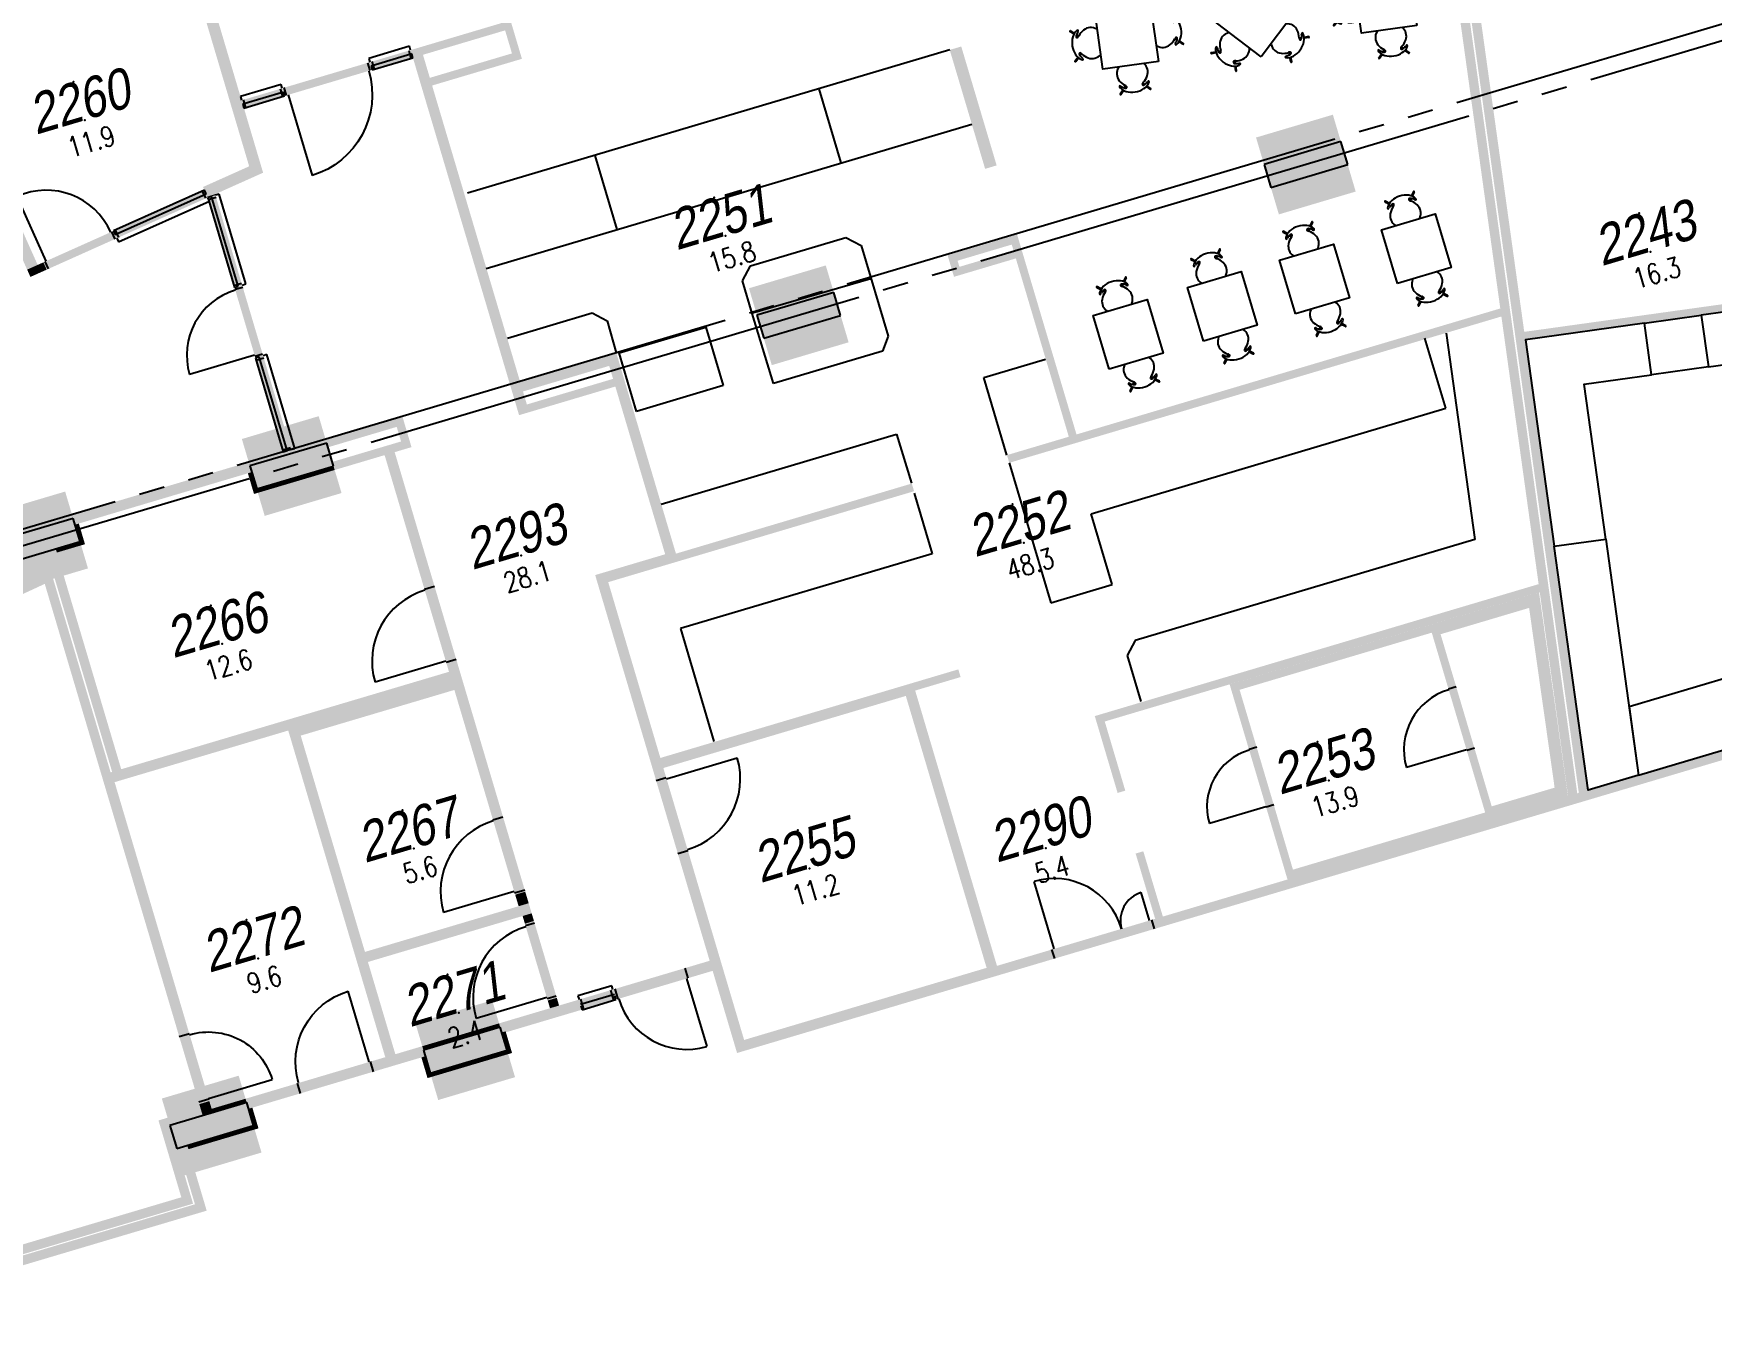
# Model space of a CAD drawing. Extents: x -10617 to 141157, y 29682 to 109360.
# Drawn here: x 54049 to 74983, y 33220 to 49269 of the extents above; entities that cross this region are included whole.
import ezdxf
from ezdxf.enums import TextEntityAlignment as Align

# ---------------------------------------------------------------- set-up
doc = ezdxf.new("R2010")
doc.units = 0
doc.header["$LTSCALE"] = 50
doc.linetypes.add('4PHAN', pattern=[158.74999999999997, 127, -6.35, 6.35, -6.35, 6.35, -6.35])
doc.linetypes.add('INVISIBLE', pattern=[999999, 0, -999999])
doc.layers.get('0').update_dxf_attribs({"linetype": 'CONTINUOUS'})
for name, color, linetype in [('CL_02', 7, 'CONTINUOUS'), ('FT_02', 8, 'CONTINUOUS'), ('GRIDLINE_02', 15, '4PHAN'), ('HEADER_02', 7, 'INVISIBLE'), ('ND_02', 7, 'CONTINUOUS'), ('NS_02', 7, 'CONTINUOUS'), ('NW_02', 7, 'CONTINUOUS'), ('RI_02', 7, 'CONTINUOUS'), ('WW_02', 7, 'CONTINUOUS')]:
    doc.layers.add(name, color=color, linetype=linetype)
doc.styles.add('SIMPLEX', font='ARIALN.TTF', dxfattribs={"oblique": 10})
doc.styles.get("Standard").update_dxf_attribs({"font": 'simplex.shx'})

# ---------------------------------------------------------------- blocks, each defined once
blk = doc.blocks.new('RM_SPAM')
for p in [(0, 2.5), (0, 0)]:
    blk.add_point(p)
at = {"style": 'SIMPLEX', "oblique": 10}
blk.add_attdef('RM_NUM', text='', height=2.5, dxfattribs=at).set_placement((0, 0), align=Align.CENTER)
at = {"flags": 1}
for tag, p, width in [('SITENO', (-15, 0), 0.8), ('IN_OU_CODE', (-15.00170329455824, -1.995872601691918), 0.8), ('RM_CO_CODE', (-15.00170329455824, -3.995872601691911), 0.8), ('RM_TY_CODE', (-15.00085164727912, -5.997936300845954), 0.7), ('RM_FU_CODE', (-15, -7.999999999999996), 0.8), ('OCC/USE', (-14.99914835272088, -10.00206369915404), 0.8)]:
    blk.add_attdef(tag, p, '', height=1.25, dxfattribs=dict(at, width=width))
at = {"width": 0.8, "flags": 1}
for tag, p in [('BL_NUM', (15, 0)), ('LEVEL', (15.00170329455824, -2.004127398308096)), ('%S/L', (15, -4)), ('STUDCAP', (15, -6))]:
    blk.add_attdef(tag, text='', height=1.25, dxfattribs=at).set_placement(p, align=Align.RIGHT)
at = {"width": 0.8}
for tag, p in [('RM_AREA', (0, -2.000000000000007)), ('USE', (-0.2373231609166631, -4.046504915098961)), ('USE2', (-0.2373231609166631, -6.046504915098954))]:
    blk.add_attdef(tag, text='', height=1.25, dxfattribs=at).set_placement(p, align=Align.CENTER)
at = {"width": 0.8, "flags": 1}
blk.add_attdef('SERVS', text='', height=1.25, dxfattribs=at).set_placement((-0.0008516472791200158, -7.997936300845957), align=Align.CENTER)
blk = doc.blocks.new('DR1H90')
blk.add_line((-0.4599932413009902, 1.220633370033753e-06), (-0.4599874206496853, 0.920001220614957))
blk.add_arc((-0.4599932413009902, 1.220633370033753e-06), 0.92, 0, 90)
at = {"flags": 1}
blk.add_attdef('SILLHT', text='', height=0.1, dxfattribs=at).set_placement((0, 0), align=Align.MIDDLE)
blk = doc.blocks.new('DRFRAME')
for p, q in [((-0.4999994901905845, -0.4999986732048434), (-0.4999931633956879, 0.5000013267751423)), ((0.5000005098094155, -0.4999986732048434), (0.5000068366043121, 0.5000013267751423))]:
    blk.add_line(p, q)
at = {"flags": 1}
blk.add_attdef('SILLHT', text='', height=0.1, dxfattribs=at).set_placement((0, 0), align=Align.MIDDLE)
blk = doc.blocks.new('DR2U90')
for p, q in [((-0.4599932413009902, 1.220633370033753e-06), (-0.4599891288843074, 0.6500012206203609)), ((0.4600067586990099, 1.220633370033753e-06), (0.4600067586990099, 0.2700012206333701))]:
    blk.add_line(p, q)
for centre, radius, start, end in [((-0.4599932413009902, 1.220633370033753e-06), 0.65, 0, 90), ((0.4600067586990099, 1.220633370033753e-06), 0.27, 90, 180)]:
    blk.add_arc(centre, radius, start, end)
at = {"flags": 1}
blk.add_attdef('SILLHT', text='', height=0.1, dxfattribs=at).set_placement((0, 0), align=Align.MIDDLE)
blk = doc.blocks.new('SPL')
for p, q in [((1.000000509809156, 0.5000018366028116), (5.098096753641812e-07, 0.5000008169875014)), ((1.000000509809156, -0.4999981633971883), (1.000000509809156, 0.5000018366028116)), ((5.098096753641812e-07, -0.4999991830124985), (1.000000509809156, -0.4999981633971883))]:
    blk.add_line(p, q)
blk = doc.blocks.new('WNOF')
blk.add_line((-0.4999999999982396, 1.32679489667639e-06), (0.5000000000017604, 1.32679489667639e-06))
at = {"flags": 1}
blk.add_attdef('SILLHT', text='', height=0.1, dxfattribs=at).set_placement((0, 0), align=Align.MIDDLE)
blk = doc.blocks.new('WNFRAME')
for p, q in [((-0.4999994901905845, -0.4999986732048434), (-0.4999931633956879, 0.5000013267751423)), ((0.5000005098094155, -0.4999986732048434), (0.5000068366043121, 0.5000013267751423))]:
    blk.add_line(p, q)
at = {"flags": 1}
blk.add_attdef('SILLHT', text='', height=0.1, dxfattribs=at).set_placement((0, 0), align=Align.MIDDLE)
blk = doc.blocks.new('C-S')
for p, q in [((0.5, 0.5), (-0.5, 0.5000000000000002)), ((-0.5, 0.5000000000000002), (-0.5, -0.5)), ((0.5, -0.5), (0.5, 0.5)), ((-0.5, -0.5), (0.5, -0.5))]:
    blk.add_line(p, q)
at = {"const_width": 1}
blk.add_lwpolyline([(-0.5, 0), (0.5, 0)], dxfattribs=at)
blk = doc.blocks.new('TAB4S')
at = {"layer": 'FT_02'}
for p, q in [((95.83962539120694, 338.4730297197893), (143.1022645605844, 303.5875482502233)), ((95.83962539120694, 338.4730297197893), (143.1022645605844, 303.5875482502233)), ((101.2917360049905, 347.9831076856135), (149.0601849072846, 312.7246494908541)), ((101.2917360049905, 347.9831076856135), (149.0601849072846, 312.7246494908541)), ((166.9844217277423, 285.9605443822002), (193.1913769235834, 266.6187217669285)), ((166.9844217277423, 285.9605443822002), (193.1913769235834, 266.6187217669285)), ((176.2605601672549, 292.6478308760634), (199.3716291189776, 275.5877585919297)), ((176.2605601672549, 292.6478308760634), (199.3716291189776, 275.5877585919297)), ((416.0639134455996, 333.6028997857866), (399.9246784955612, 309.839059799262)), ((416.0639134455996, 333.6028997857866), (399.9246784955612, 309.839059799262)), ((427.0324542241578, 330.3719951455787), (408.7318033313204, 303.429414331993)), ((427.0324542241578, 330.3719951455787), (408.7318033313204, 303.429414331993)), ((468.4177696775296, 410.681980100846), (435.0602926923602, 361.5690245255901)), ((468.4177696775296, 410.681980100846), (435.0602926923602, 361.5690245255901)), ((476.7170674425724, 403.5219020837467), (443.7105104284419, 354.9262079472173)), ((476.7170674425724, 403.5219020837467), (443.7105104284419, 354.9262079472173)), ((1031.788853219798, 0.6651331088069128), (996.9033717502316, -46.59750606058515)), ((1031.788853219798, 0.6651331088069128), (996.9033717502316, -46.59750606058515)), ((979.2763678822084, -70.47966322773573), (959.9345452669368, -96.68661842358415)), ((979.2763678822084, -70.47966322773573), (959.9345452669368, -96.68661842358415)), ((985.9636543760716, -79.7558016672483), (968.903582091938, -102.8668706189783)), ((985.9636543760716, -79.7558016672483), (968.903582091938, -102.8668706189783)), ((1041.298931185622, -4.786977504976676), (1006.040472990862, -52.55542640727072)), ((1041.298931185622, -4.786977504976676), (1006.040472990862, -52.55542640727072)), ((-314.177221600854, -224.8980538224641), (-265.064266025598, -258.2555308076262)), ((-314.177221600854, -224.8980538224641), (-265.064266025598, -258.2555308076262)), ((-307.0171435837547, -216.5987560573994), (-258.4214494472253, -249.60531307153)), ((-307.0171435837547, -216.5987560573994), (-258.4214494472253, -249.60531307153)), ((-237.0981412857946, -277.2519100543796), (-213.33430129927, -293.3911450044325)), ((-237.0981412857946, -277.2519100543796), (-213.33430129927, -293.3911450044325)), ((-233.8672366455867, -266.2833692758213), (-206.924655832001, -284.5840201686733)), ((-233.8672366455867, -266.2833692758213), (-206.924655832001, -284.5840201686733)), ((1023.687818645587, -330.5276957241585), (996.7452378320013, -312.2270448313066)), ((1023.687818645587, -330.5276957241585), (996.7452378320013, -312.2270448313066)), ((1026.918723285795, -319.5591549456003), (1003.15488329927, -303.4199199955474)), ((1026.918723285795, -319.5591549456003), (1003.15488329927, -303.4199199955474)), ((1096.837725583755, -380.2123089425804), (1048.242031447226, -347.2057519284499)), ((1096.837725583755, -380.2123089425804), (1048.242031447226, -347.2057519284499)), ((1103.997803600854, -371.9130111775157), (1054.884848025598, -338.5555341923537)), ((1103.997803600854, -371.9130111775157), (1054.884848025598, -338.5555341923537)), ((-251.4783491856215, -592.0240874950032), (-216.219890990862, -544.2556385927091)), ((-251.4783491856215, -592.0240874950032), (-216.219890990862, -544.2556385927091)), ((-241.9682712197973, -597.4761981087868), (-207.0827897502313, -550.2135589393947)), ((-241.9682712197973, -597.4761981087868), (-207.0827897502313, -550.2135589393947)), ((-196.1430723760714, -517.0552633327316), (-179.0830000919377, -493.9441943810016)), ((-196.1430723760714, -517.0552633327316), (-179.0830000919377, -493.9441943810016)), ((-189.4557858822081, -526.3314017722441), (-170.1139632669365, -500.1244465763957)), ((-189.4557858822081, -526.3314017722441), (-170.1139632669365, -500.1244465763957)), ((313.1035145574133, -1000.332967083763), (346.1100715715438, -951.7372729472336)), ((313.1035145574133, -1000.332967083763), (346.1100715715438, -951.7372729472336)), ((321.4028123224562, -1007.493045100862), (354.7602893076255, -958.3800895256063)), ((321.4028123224562, -1007.493045100862), (354.7602893076255, -958.3800895256063)), ((362.7881277758279, -927.1830601455949), (381.0887786686944, -900.2404793320093)), ((362.7881277758279, -927.1830601455949), (381.0887786686944, -900.2404793320093)), ((373.7566685543861, -930.4139647858028), (389.8959035044245, -906.6501247992783)), ((373.7566685543861, -930.4139647858028), (389.8959035044245, -906.6501247992783)), ((613.5600218327309, -889.4588958760796), (590.4489528810082, -872.398823591946)), ((613.5600218327309, -889.4588958760796), (590.4489528810082, -872.398823591946)), ((622.8361602722434, -882.7716093822164), (596.6292050764023, -863.4297867669447)), ((622.8361602722434, -882.7716093822164), (596.6292050764023, -863.4297867669447)), ((688.5288459949952, -944.7941726856297), (640.7603970927012, -909.5357144908703)), ((688.5288459949952, -944.7941726856297), (640.7603970927012, -909.5357144908703)), ((693.9809566088079, -935.2840947198056), (646.7183174394013, -900.3986132502396)), ((693.9809566088079, -935.2840947198056), (646.7183174394013, -900.3986132502396))]:
    blk.add_line(p, q, dxfattribs=at)
at = {"layer": 'FT_02', "linetype": 'Continuous'}
blk.add_lwpolyline([(789.8205820000003, -596.8110650000017), (96.50475799999549, -693.3158240000048), (0, 0), (693.3158239999902, 96.50475899999583)], close=True, dxfattribs=at)
at = {"layer": 'FT_02'}
for centre, radius, start, end in [((99.34962835846818, 342.8371350134767), 5.444448076431773, 48.14184864003828, 238.8971708622605), ((99.34962835846818, 342.8371350134767), 5.444448076431773, 48.14184864003828, 238.8971708622605), ((348.9841265050054, 109.5267338940976), 220.7805009484726, 135.760815306705, 161.0457875289272), ((348.9841265050054, 109.5267338940976), 220.7805009484726, 135.760815306705, 161.0457875289272), ((313.9029806706239, 103.5354332443749), 220.7805009484726, 38.33761530670494, 63.17901252892716), ((313.9029806706239, 103.5354332443749), 220.7805009484726, 38.33761530670494, 63.17901252892716), ((471.9565422837331, 406.4724579886606), 5.444448076431772, 320.4862319733715, 151.2415541955938), ((471.9565422837331, 406.4724579886606), 5.444448076431772, 320.4862319733715, 151.2415541955938), ((1036.152958513485, -2.844869858468883), 5.444448076431773, 318.1418486400383, 148.8971708622605), ((1036.152958513485, -2.844869858468883), 5.444448076431773, 318.1418486400383, 148.8971708622605), ((-7.03067474438285, -379.4128428293479), 220.7805009484726, 128.3376153067049, 153.1790125289272), ((-7.03067474438285, -379.4128428293479), 220.7805009484726, 128.3376153067049, 153.1790125289272), ((802.8425573941058, -252.4793680050061), 220.7805009484726, 45.76081530670496, 71.04578752892718), ((802.8425573941058, -252.4793680050061), 220.7805009484726, 45.76081530670496, 71.04578752892718), ((-309.9676994886686, -221.3592812162242), 5.444448076431772, 50.48623197337152, 241.2415541955939), ((-309.9676994886686, -221.3592812162242), 5.444448076431772, 50.48623197337152, 241.2415541955939), ((796.8512567443831, -217.3982221706246), 220.7805009484726, 308.3376153067049, 333.1790125289272), ((796.8512567443831, -217.3982221706246), 220.7805009484726, 308.3376153067049, 333.1790125289272), ((1099.788281488669, -375.4517837837484), 5.444448076431772, 230.4862319733715, 61.24155419559383), ((1099.788281488669, -375.4517837837484), 5.444448076431772, 230.4862319733715, 61.24155419559383), ((-246.3323765134701, -593.966195141511), 5.444448076431773, 138.1418486400383, 328.8971708622605), ((-246.3323765134701, -593.966195141511), 5.444448076431773, 138.1418486400383, 328.8971708622605), ((-13.02197539409099, -344.3316969949738), 220.7805009484726, 225.760815306705, 251.0457875289272), ((-13.02197539409099, -344.3316969949738), 220.7805009484726, 225.760815306705, 251.0457875289272), ((475.9176013293618, -700.3464982443911), 220.7805009484726, 218.3376153067049, 243.1790125289272), ((475.9176013293618, -700.3464982443911), 220.7805009484726, 218.3376153067049, 243.1790125289272), ((440.8364554949803, -706.3377988940993), 220.7805009484726, 315.760815306705, 341.0457875289272), ((440.8364554949803, -706.3377988940993), 220.7805009484726, 315.760815306705, 341.0457875289272), ((317.8640397162235, -1003.283522988677), 5.444448076431772, 140.4862319733715, 331.2415541955939), ((317.8640397162235, -1003.283522988677), 5.444448076431772, 140.4862319733715, 331.2415541955939), ((690.4709536415176, -939.6482000134783), 5.444448076431773, 228.1418486400383, 58.89717086226042), ((690.4709536415176, -939.6482000134783), 5.444448076431773, 228.1418486400383, 58.89717086226042)]:
    blk.add_arc(centre, radius, start, end, dxfattribs=at)
for centre, major_axis, ratio, start_param, end_param in [((129.4814222159039, 261.359638708258), (9.115624679672745, 14.44671328576827), 0.6193912222795175, 1.570796326794897, 4.71238898038469), ((129.4814222159039, 261.359638708258), (9.115624679672745, 14.44671328576827), 0.6193912222795175, 1.570796326794897, 4.71238898038469), ((307.0080356511171, 249.6095265298718), (191.6694344261864, 32.73408506509973), 0.6804000000000232, 0.3358592348372335, 2.76592473713887), ((307.0080356511171, 249.6095265298718), (191.6694344261864, 32.73408506509973), 0.6804000000000232, 0.3358592348372335, 2.76592473713887), ((311.7989803470846, 221.5568816386585), (191.6694344261864, 32.73408506509973), 0.6123600000000208, 2.294860614432441, 2.592693585154584), ((311.7989803470846, 221.5568816386585), (191.6694344261864, 32.73408506509973), 0.6123600000000208, 2.294860614432441, 2.592693585154584), ((177.0682465161372, 273.2157109928303), (-22.83504941311751, -19.11149613037887), 0.5378223643593338, 1.570796326794897, 4.71238898038469), ((177.0682465161372, 273.2157109928303), (-22.83504941311751, -19.11149613037887), 0.5378223643593338, 1.570796326794897, 4.71238898038469), ((421.7480797901226, 315.0031272590495), (-27.88360638096719, 10.44955794434822), 0.5378223643593335, 4.71238898038469, 7.853981633974483), ((421.7480797901226, 315.0031272590495), (-27.88360638096719, 10.44955794434822), 0.5378223643593335, 4.71238898038469, 7.853981633974483), ((311.7989803470846, 221.5568816386585), (191.6694344261864, 32.73408506509973), 0.6123600000000208, 0.5433366556277347, 0.8236893781892649), ((311.7989803470846, 221.5568816386585), (191.6694344261864, 32.73408506509973), 0.6123600000000208, 0.5433366556277347, 0.8236893781892649), ((470.5725143733434, 319.6125615662968), (13.39362965977279, -10.60249133924226), 0.6193912222795173, 4.71238898038469, 7.853981633974483), ((470.5725143733434, 319.6125615662968), (13.39362965977279, -10.60249133924226), 0.6193912222795173, 4.71238898038469, 7.853981633974483), ((325.3260295774671, 142.3513110121348), (191.6694344261864, 32.73408506509973), 0.840000000000029, 5.667531296342681, 6.722729219927311), ((325.3260295774671, 142.3513110121348), (191.6694344261864, 32.73408506509973), 0.840000000000029, 5.667531296342681, 6.722729219927311), ((325.3260295774671, 142.3513110121348), (191.6694344261864, 32.73408506509973), 0.840000000000029, 2.702053055683831, 3.734080105287053), ((325.3260295774671, 142.3513110121348), (191.6694344261864, 32.73408506509973), 0.840000000000029, 2.702053055683831, 3.734080105287053), ((-223.1078030663048, -222.7433091266357), (10.60249133924226, 13.39362965977279), 0.6193912222795173, 4.71238898038469, 7.853981633974483), ((-223.1078030663048, -222.7433091266357), (10.60249133924226, 13.39362965977279), 0.6193912222795173, 4.71238898038469, 7.853981633974483), ((-45.84655251214281, -367.9897939225193), (-32.73408506509976, 191.6694344261864), 0.840000000000029, 5.667531296342681, 6.722729219927311), ((-45.84655251214281, -367.9897939225193), (-32.73408506509976, 191.6694344261864), 0.840000000000029, 5.667531296342681, 6.722729219927311), ((835.6671345121431, -228.8212710774606), (32.73408506509974, -191.6694344261864), 0.840000000000029, 2.702053055683831, 3.734080105287053), ((835.6671345121431, -228.8212710774606), (32.73408506509974, -191.6694344261864), 0.840000000000029, 2.702053055683831, 3.734080105287053), ((954.6754622082663, -32.97666371590458), (14.44671328576827, -9.115624679672745), 0.6193912222795175, 1.570796326794897, 4.71238898038469), ((954.6754622082663, -32.97666371590458), (14.44671328576827, -9.115624679672745), 0.6193912222795175, 1.570796326794897, 4.71238898038469), ((914.8727051386668, -215.2942218470853), (32.73408506509974, -191.6694344261864), 0.6123600000000208, 2.294860614432441, 2.592693585154584), ((914.8727051386668, -215.2942218470853), (32.73408506509974, -191.6694344261864), 0.6123600000000208, 2.294860614432441, 2.592693585154584), ((966.5315344928385, -80.56348801614513), (-19.11149613037887, 22.83504941311751), 0.5378223643593338, 1.570796326794897, 4.71238898038469), ((966.5315344928385, -80.56348801614513), (-19.11149613037887, 22.83504941311751), 0.5378223643593338, 1.570796326794897, 4.71238898038469), ((942.9253500298801, -210.5032771511178), (32.73408506509974, -191.6694344261864), 0.6804000000000232, 0.3358592348372335, 2.76592473713887), ((942.9253500298801, -210.5032771511178), (32.73408506509974, -191.6694344261864), 0.6804000000000232, 0.3358592348372335, 2.76592473713887), ((-153.1047680298798, -386.3077878488621), (-32.73408506509976, 191.6694344261864), 0.6804000000000232, 0.3358592348372335, 2.76592473713887), ((-153.1047680298798, -386.3077878488621), (-32.73408506509976, 191.6694344261864), 0.6804000000000232, 0.3358592348372335, 2.76592473713887), ((-218.4983687590575, -271.5677437098566), (-10.44955794434822, -27.88360638096719), 0.5378223643593338, 4.71238898038469, 7.853981633974483), ((-218.4983687590575, -271.5677437098566), (-10.44955794434822, -27.88360638096719), 0.5378223643593338, 4.71238898038469, 7.853981633974483), ((-125.0521231386665, -381.5168431528946), (-32.73408506509976, 191.6694344261864), 0.6123600000000208, 0.5433366556277347, 0.8236893781892649), ((-125.0521231386665, -381.5168431528946), (-32.73408506509976, 191.6694344261864), 0.6123600000000208, 0.5433366556277347, 0.8236893781892649), ((835.6671345121431, -228.8212710774606), (32.73408506509974, -191.6694344261864), 0.840000000000029, 5.667531296342681, 6.722729219927311), ((835.6671345121431, -228.8212710774606), (32.73408506509974, -191.6694344261864), 0.840000000000029, 5.667531296342681, 6.722729219927311), ((1008.318950759058, -325.2433212901233), (10.44955794434822, 27.88360638096719), 0.5378223643593336, 4.71238898038469, 7.853981633974483), ((1008.318950759058, -325.2433212901233), (10.44955794434822, 27.88360638096719), 0.5378223643593336, 4.71238898038469, 7.853981633974483), ((1012.928385066305, -374.0677558733441), (-10.60249133924226, -13.39362965977279), 0.6193912222795173, 4.71238898038469, 7.853981633974483), ((1012.928385066305, -374.0677558733441), (-10.60249133924226, -13.39362965977279), 0.6193912222795173, 4.71238898038469, 7.853981633974483), ((914.8727051386668, -215.2942218470853), (32.73408506509974, -191.6694344261864), 0.6123600000000208, 0.5433366556277347, 0.8236893781892649), ((914.8727051386668, -215.2942218470853), (32.73408506509974, -191.6694344261864), 0.6123600000000208, 0.5433366556277347, 0.8236893781892649), ((-176.7109524928383, -516.2475769838347), (19.11149613037888, -22.83504941311751), 0.5378223643593332, 1.570796326794897, 4.71238898038469), ((-176.7109524928383, -516.2475769838347), (19.11149613037888, -22.83504941311751), 0.5378223643593332, 1.570796326794897, 4.71238898038469), ((-125.0521231386665, -381.5168431528946), (-32.73408506509976, 191.6694344261864), 0.6123600000000208, 2.294860614432441, 2.592693585154584), ((-125.0521231386665, -381.5168431528946), (-32.73408506509976, 191.6694344261864), 0.6123600000000208, 2.294860614432441, 2.592693585154584), ((-164.854880208266, -563.8344012840753), (-14.44671328576827, 9.115624679672738), 0.6193912222795175, 1.570796326794897, 4.71238898038469), ((-164.854880208266, -563.8344012840753), (-14.44671328576827, 9.115624679672738), 0.6193912222795175, 1.570796326794897, 4.71238898038469), ((-45.84655251214281, -367.9897939225193), (-32.73408506509976, 191.6694344261864), 0.840000000000029, 2.702053055683831, 3.734080105287053), ((-45.84655251214281, -367.9897939225193), (-32.73408506509976, 191.6694344261864), 0.840000000000029, 2.702053055683831, 3.734080105287053), ((464.4945524225186, -739.1623760121511), (-191.6694344261864, -32.73408506509976), 0.840000000000029, 2.702053055683831, 3.734080105287053), ((464.4945524225186, -739.1623760121511), (-191.6694344261864, -32.73408506509976), 0.840000000000029, 2.702053055683831, 3.734080105287053), ((464.4945524225186, -739.1623760121511), (-191.6694344261864, -32.73408506509976), 0.840000000000029, 5.667531296342681, 6.722729219927311), ((464.4945524225186, -739.1623760121511), (-191.6694344261864, -32.73408506509976), 0.840000000000029, 5.667531296342681, 6.722729219927311), ((319.2480676266423, -916.423626566313), (-13.39362965977279, 10.60249133924226), 0.6193912222795173, 4.71238898038469, 7.853981633974483), ((319.2480676266423, -916.423626566313), (-13.39362965977279, 10.60249133924226), 0.6193912222795173, 4.71238898038469, 7.853981633974483), ((482.8125463488686, -846.420591529888), (-191.6694344261864, -32.73408506509976), 0.6804000000000232, 0.3358592348372335, 2.76592473713887), ((482.8125463488686, -846.420591529888), (-191.6694344261864, -32.73408506509976), 0.6804000000000232, 0.3358592348372335, 2.76592473713887), ((478.0216016529012, -818.3679466386748), (-191.6694344261864, -32.73408506509976), 0.6123600000000208, 0.5433366556277347, 0.8236893781892649), ((478.0216016529012, -818.3679466386748), (-191.6694344261864, -32.73408506509976), 0.6123600000000208, 0.5433366556277347, 0.8236893781892649), ((368.0725022098632, -911.8141922590657), (27.88360638096719, -10.44955794434822), 0.5378223643593338, 4.71238898038469, 7.853981633974483), ((368.0725022098632, -911.8141922590657), (27.88360638096719, -10.44955794434822), 0.5378223643593338, 4.71238898038469, 7.853981633974483), ((612.7523354838486, -870.0267759928465), (22.83504941311751, 19.11149613037888), 0.5378223643593332, 1.570796326794897, 4.71238898038469), ((612.7523354838486, -870.0267759928465), (22.83504941311751, 19.11149613037888), 0.5378223643593332, 1.570796326794897, 4.71238898038469), ((478.0216016529012, -818.3679466386748), (-191.6694344261864, -32.73408506509976), 0.6123600000000208, 2.294860614432441, 2.592693585154584), ((478.0216016529012, -818.3679466386748), (-191.6694344261864, -32.73408506509976), 0.6123600000000208, 2.294860614432441, 2.592693585154584), ((660.3391597840819, -858.1707037082742), (-9.115624679672738, -14.44671328576827), 0.6193912222795175, 1.570796326794897, 4.71238898038469), ((660.3391597840819, -858.1707037082742), (-9.115624679672738, -14.44671328576827), 0.6193912222795175, 1.570796326794897, 4.71238898038469)]:
    blk.add_ellipse(centre, major_axis=major_axis, ratio=ratio, start_param=start_param, end_param=end_param, dxfattribs=at)
blk = doc.blocks.new('TAB2S')
for p, q in [((584.3660768822156, 227.9258692722651), (565.0242542669439, 201.7189140764167)), ((591.0533633760788, 218.6497308327525), (573.9932910919451, 195.5386618810226)), ((636.8785622198047, 299.0706656088078), (601.9930807502387, 251.8080264394157)), ((646.3886401856289, 293.6185549950242), (611.1301819908695, 245.8501060927301)), ((-709.0875126008468, 73.50747867753671), (-659.9745570255909, 40.15000169237464)), ((-701.9274345837475, 81.8067764426014), (-653.3317404472182, 48.80021942847088)), ((-632.0084322857874, 21.15362244562129), (-608.2445922992629, 5.014387495568371)), ((-628.7775276455795, 32.12216322417953), (-601.8349468319939, 13.82151233132754)), ((-591.0533633760642, -218.6497308327307), (-573.9932910919306, -195.5386618810007)), ((-584.366076882201, -227.9258692722433), (-565.0242542669293, -201.7189140763949)), ((628.7775276455941, -32.1221632241577), (601.8349468320084, -13.82151233130571)), ((632.008432285802, -21.15362244559947), (608.2445922992774, -5.014387495546544)), ((701.9274345837621, -81.80677644257958), (653.3317404472327, -48.80021942844905)), ((709.0875126008614, -73.50747867751488), (659.9745570256055, -40.15000169235282)), ((-646.3886401856143, -293.6185549950023), (-611.1301819908549, -245.8501060927083)), ((-636.8785622197902, -299.0706656087859), (-601.9930807502242, -251.8080264393939))]:
    blk.add_line(p, q)
at = {"linetype": 'Continuous'}
blk.add_lwpolyline([(394.9102910000074, -298.4055325000008), (-298.4055329999974, -394.910291500004), (-394.9102909999929, 298.4055325000008), (298.4055329999974, 394.9102914999967)], close=True, dxfattribs=at)
for centre, radius, start, end in [((407.932266394113, 45.92616449499474), 220.7805009484726, 45.76081530670496, 71.04578752892718), ((641.242667513492, 295.560662641532), 5.444448076431773, 318.1418486400383, 148.8971708622605), ((-704.8779904886615, 77.04625128377666), 5.444448076431772, 50.48623197337152, 241.2415541955939), ((-401.9409657443757, -81.00731032934709), 220.7805009484726, 128.3376153067049, 153.1790125289272), ((-407.9322663940839, -45.92616449497291), 220.7805009484726, 225.760815306705, 251.0457875289272), ((401.9409657443903, 81.0073103293762), 220.7805009484726, 308.3376153067049, 333.1790125289272), ((704.877990488676, -77.04625128374755), 5.444448076431772, 230.4862319733715, 61.24155419559383), ((-641.242667513463, -295.5606626415101), 5.444448076431773, 138.1418486400383, 328.8971708622605)]:
    blk.add_arc(centre, radius, start, end)
for centre, major_axis, ratio, start_param, end_param in [((440.7568435121502, 69.5842614225403), (32.73408506509974, -191.6694344261864), 0.840000000000029, 2.702053055683831, 3.734080105287053), ((559.7651712082734, 265.4288687840963), (14.44671328576827, -9.115624679672745), 0.6193912222795175, 1.570796326794897, 4.71238898038469), ((519.9624141386739, 83.11131065291556), (32.73408506509974, -191.6694344261864), 0.6123600000000208, 2.294860614432441, 2.592693585154584), ((571.6212434928457, 217.8420444838557), (-19.11149613037887, 22.83504941311751), 0.5378223643593338, 1.570796326794897, 4.71238898038469), ((548.0150590298872, 87.90225534888305), (32.73408506509974, -191.6694344261864), 0.6804000000000232, 0.3358592348372335, 2.76592473713887), ((-548.0150590298726, -87.90225534886122), (-32.73408506509976, 191.6694344261864), 0.6804000000000232, 0.3358592348372335, 2.76592473713887), ((-613.4086597590504, 26.83778879014426), (-10.44955794434822, -27.88360638096719), 0.5378223643593338, 4.71238898038469, 7.853981633974483), ((-519.9624141386594, -83.11131065289374), (-32.73408506509976, 191.6694344261864), 0.6123600000000208, 0.5433366556277347, 0.8236893781892649), ((-618.0180940662976, 75.66222337336512), (10.60249133924226, 13.39362965977279), 0.6193912222795173, 4.71238898038469, 7.853981633974483), ((-440.7568435121357, -69.58426142251847), (-32.73408506509976, 191.6694344261864), 0.840000000000029, 5.667531296342681, 6.722729219927311), ((613.4086597590649, -26.83778879012243), (10.44955794434822, 27.88360638096719), 0.5378223643593336, 4.71238898038469, 7.853981633974483), ((-571.6212434928311, -217.8420444838339), (19.11149613037888, -22.83504941311751), 0.5378223643593335, 1.570796326794897, 4.71238898038469), ((440.7568435121502, 69.5842614225403), (32.73408506509974, -191.6694344261864), 0.840000000000029, 5.667531296342681, 6.722729219927311), ((618.0180940663122, -75.6622233733433), (-10.60249133924226, -13.39362965977279), 0.6193912222795173, 4.71238898038469, 7.853981633974483), ((519.9624141386739, 83.11131065291556), (32.73408506509974, -191.6694344261864), 0.6123600000000208, 0.5433366556277347, 0.8236893781892649), ((-519.9624141386594, -83.11131065289374), (-32.73408506509976, 191.6694344261864), 0.6123600000000208, 2.294860614432441, 2.592693585154584), ((-559.7651712082588, -265.4288687840744), (-14.44671328576827, 9.115624679672738), 0.6193912222795175, 1.570796326794897, 4.71238898038469), ((-440.7568435121357, -69.58426142251847), (-32.73408506509976, 191.6694344261864), 0.840000000000029, 2.702053055683831, 3.734080105287053)]:
    blk.add_ellipse(centre, major_axis=major_axis, ratio=ratio, start_param=start_param, end_param=end_param)

msp = doc.modelspace()

# ---------------------------------------------------------------- linework, layer by layer
at = {"layer": 'FT_02'}
for p, q in [((65479.55330566448, 49065.35280308023), (59462.74794566447, 47277.82980208017)), ((64124.86386466447, 47656.08295608021), (63849.98172166447, 48581.10446308018)), ((59697.18889066447, 46340.34187808016), (65754.43544866447, 48140.33129608014)), ((61051.87830366447, 47749.61172708019), (61326.76044666447, 46824.59022008022)), ((62993.42076366446, 46373.09365208016), (64182.04944866446, 46726.31008708023)), ((64182.04944866446, 46726.31008708023), (64373.48307966447, 46626.14239608007)), ((64373.48307966447, 46626.14239608007), (64709.46618066447, 45495.61238108017)), ((62892.36283066447, 46186.58013008011), (62993.42076366446, 46373.09365208016)), ((63013.42491466447, 45779.18723408016), (62892.36283066447, 46186.58013008011)), ((63019.46321466447, 45785.2343280802), (64495.84217366447, 46214.4906600801)), ((59961.48611766448, 45472.11495908012), (61018.82418266447, 45786.31668508018)), ((61018.82418266447, 45786.31668508018), (61205.33770566447, 45685.25875208015)), ((61205.33770566447, 45685.25875208015), (61319.33394566448, 45287.75827308011)), ((63278.84235566447, 44903.56891308015), (63013.42491466447, 45779.18723408016)), ((61354.13432266447, 45286.10750308016), (62437.29257166447, 45607.98203108017)), ((62437.29257166447, 45607.98203108017), (62653.78006566447, 44879.46767608018)), ((64709.46618066447, 45495.61238108017), (64642.08480966446, 45308.67409608013)), ((71668.51746866448, 44595.59506808012), (71408.58884174188, 45470.31343456648)), ((71674.43735666448, 45531.03957808018), (72032.25678466447, 42959.43591808015)), ((61570.62181566448, 44557.59314808017), (61354.13432266447, 45286.10750308016)), ((64642.08480966446, 45308.67409608013), (63278.84235566447, 44903.56891308015)), ((65905.92644466447, 44980.04080308019), (66672.78366066447, 45207.92237508018)), ((62653.78006566447, 44879.46767608018), (61570.62181566448, 44557.59314808017)), ((66193.62655366448, 44011.87847008021), (65905.92644466447, 44980.04080308019)), ((67245.33727966447, 43281.18968408008), (71668.51746866448, 44595.59506808012)), ((61878.35116566447, 43399.28864408017), (64817.29188066447, 44272.6330100802)), ((64817.29188066447, 44272.6330100802), (65004.43944366447, 43663.44076508016)), ((66222.11329566447, 43916.02248008014), (66741.10999166447, 42169.5172290802)), ((65036.05788166447, 43536.45112008019), (65260.23662466447, 42782.05451908021)), ((67507.96720766446, 42397.39880008018), (67245.33727966447, 43281.18968408008)), ((72032.25678466447, 42959.43591808015), (67793.54318666446, 41699.84717508021)), ((65260.23662466447, 42782.05451908021), (62119.43882666447, 41848.72570108017)), ((66741.10999166447, 42169.5172290802), (67507.96720766446, 42397.39880008018)), ((62119.43882666447, 41848.72570108017), (62537.88650866447, 40440.58364408021)), ((67793.54318666446, 41699.84717508021), (67692.48525366448, 41513.33365308016)), ((67692.48525366448, 41513.33365308016), (67863.39643166447, 40938.19074108021))]:
    msp.add_line(p, q, dxfattribs=at)
for points in [[(76068.35933466448, 45924.44643908017), (74856.04684866447, 45755.70273508015), (74945.65765466448, 45111.9080530802), (76157.97014066447, 45280.6517560801)], [(73663.44267866448, 42964.63518808014), (73394.61079866446, 44896.01537308015), (74236.49446866447, 45013.19850108016), (74146.88375266446, 45656.99253108015), (72661.20093566447, 45450.19797608012), (73019.64353166448, 42875.02376108023)], [(74146.88375266446, 45656.99253108015), (74856.04693966448, 45755.70208308019), (74945.65765466448, 45111.9080530802), (74236.49446866447, 45013.19850108016)], [(73663.44267866448, 42964.63518808014), (74073.23771066446, 40020.52751008014), (73443.03701866447, 39833.25760708016), (73019.64864966446, 42875.02447308018)], [(76297.14152466448, 40681.38088208018), (76055.02021666447, 41496.16752408014), (73954.71401066447, 40872.04231308016), (74073.23771066446, 40020.52751008014)]]:
    msp.add_lwpolyline(points, close=True, dxfattribs=at)
at = {"layer": 'GRIDLINE_02'}
for p, q in [((125216.0260188784, 64066.5912768339), (39516.79232400242, 38600.35858934349)), ((123546.0238947901, 63778.9494158153), (39459.85464563701, 38792.05317539047))]:
    msp.add_line(p, q, dxfattribs=at)
at = {"layer": 'HEADER_02', "elevation": 2100, "flags": 128}
for points, const_width in [([(58767.78277868024, 49015.44389650396), (58259.73947141265, 48864.47370759037)], 100), ([(58259.73947141265, 48864.47370759037), (57166.9670746484, 48539.74537671958)], 100), ([(56658.92706188867, 48388.79138604669), (57166.97036915626, 48539.76157496028)], 100), ([(55068.216571392, 46762.76926916395), (56201.99119492847, 47270.32807661856)], 100), ([(56270.35056537538, 47238.89452196895), (56603.39584469516, 46118.13162022621)], 100), ([(55068.24639063334, 46762.72828587673), (54192.03995157763, 46370.47546414398)], 100), ([(56865.45164572855, 45236.24344297617), (56603.39105497231, 46118.13019691484)], 100), ([(56865.46223670933, 45236.22664153091), (57212.74995869585, 44067.53511757883)], 100), ([(59266.33202887917, 41423.96162852579), (58981.48354734967, 42382.53418319776)], 131), ([(71985.23004699376, 40318.36279279599), (71743.18282364638, 41132.90142906391)], 100), ([(69482.10331117224, 39610.71950414997), (69254.20558136393, 40377.61767034986)], 100), ([(62157.1661415612, 39036.48185058897), (61872.31751761074, 39995.05436293925)], 131), ([(60120.879665617, 38548.24237198393), (59836.03118408751, 39506.81492665589)], 131), ([(60520.50225999133, 37226.30274885863), (60235.64729717078, 38184.87337753265)], 117.9999999999999), ([(68042.19862727728, 38166.80535023643), (66748.12573777756, 37782.25970059017)], 117.9999999999999), ([(61295.19612460623, 37283.83323210477), (62215.42573042456, 37557.28793141612)], 131), ([(60873.4242219395, 37158.49982825375), (61295.19612460623, 37283.83323210477)], 131), ([(55923.2363074044, 36799.07542225205), (56179.60013223375, 35936.36017993923)], 131), ([(58293.90235387729, 36391.99693002871), (57335.32991353827, 36107.14806374611)], 131)]:
    msp.add_lwpolyline(points, dxfattribs=dict(at, const_width=const_width))
at = {"layer": 'NS_02', "flags": 128}
for points, const_width in [([(65993.06587738647, 47603.59429195528), (65551.43437238649, 49086.75635995534)], 150), ([(72262.85704867609, 39559.75430181144), (73109.66316266278, 39810.92529870722), (72770.00649539116, 42202.91720584511), (71582.26141381249, 41849.96808135296)], 150), ([(71743.18282364638, 41132.90142906391), (71527.20712497766, 41859.68230932164), (69033.95996363633, 41118.79008511938), (69254.20558136393, 40377.61767034986)], 100), ([(71985.23004699376, 40318.36279279599), (72222.01037199433, 39521.52572236911), (69727.95626242306, 38779.90129407837), (69482.10331117224, 39610.71950414997)], 100)]:
    msp.add_lwpolyline(points, dxfattribs=dict(at, const_width=const_width))
at = {"layer": 'NW_02', "flags": 128}
for points, const_width in [([(56192.99287119309, 47290.4027739895), (56826.01021116127, 47573.78630208458), (55729.58224054486, 51263.4819000983)], 143.9999999999999), ([(52447.20244599332, 49900.89734883785), (54034.6622670633, 46354.85559121582)], 143.9999999999999), ([(59007.27686797567, 48669.3397554582), (60079.91891386338, 48988.08546269152), (59965.97972901859, 49371.51421169114), (58767.76440934297, 49015.45355083677)], 100), ([(71893.91091487715, 49535.27118530442), (73252.98199669727, 39767.54714428742)], 117.9999999999999), ([(73386.7784090475, 39807.30622302304), (72030.59289133151, 49554.29542560496)], 117.9999999999999), ([(58844.7937376731, 48986.18115744063), (60169.34944384088, 44528.78786260144)], 131), ([(56270.3505653754, 47238.89452196896), (56266.55614794321, 47251.66348329584)], 100), ([(66290.17784645793, 46513.00390106913), (65566.45634946227, 46297.94066828027), (65515.18299585087, 46470.48354227194), (66286.83306889555, 46699.78937291186), (67027.44933408308, 44207.49952689881), (72362.31101786267, 45792.82785927239)], 100), ([(53989.40726319348, 46279.8168775923), (54192.01968922451, 46370.52072577954)], 100), ([(76065.84771336595, 45974.82214957018), (72654.31550797129, 45499.72418277339)], 100), ([(56865.46223670933, 45236.22664153091), (56865.4567897637, 45236.24497157479)], 100), ([(60136.85962024638, 44868.09158309125), (61275.20435630643, 45206.31645454724), (62010.67185818074, 42731.32120360913), (61137.42598320604, 42471.8284056973), (61872.33077391132, 39995.03059374966)], 131), ([(60217.89355558437, 44595.37409624818), (61293.4455778843, 44914.98437829148)], 100), ([(56748.41939980356, 43874.76694634716), (58615.24577880482, 44429.51193548607), (58699.27550888492, 44146.73520404736), (57791.02259258691, 43876.83918688586)], 105), ([(66979.52077045792, 44193.25688706916), (66207.87069745793, 43963.95105606907)], 100), ([(57212.75540564148, 44067.51678753494), (57212.74995869585, 44067.53511757883)], 100), ([(58981.49343515865, 42382.53712144939), (58491.83868610091, 44030.32404729589)], 131), ([(56752.12418213693, 43862.3059053992), (54547.40751393415, 43207.15369939926)], 131), ([(56746.81614068113, 43792.39779101362), (56816.31869739477, 43558.50780114491), (57798.85615807369, 43850.47812158866)], 50), ([(62077.87451498408, 42735.12089885142), (65020.45760542557, 43609.53644931981)], 100), ([(52172.244006463, 42256.70981271283), (52101.74206840217, 42493.96314223587), (54543.7027467487, 43219.61468928103)], 105), ([(54590.02936260053, 43151.48841706948), (54659.53174698549, 42917.59876797477), (54332.65795759577, 42820.46532124496)], 50), ([(54136.69771925213, 42788.3143575112), (54953.93014203282, 40038.16681058488)], 117.9999999999999), ([(54268.98072236949, 42827.62434698335), (55086.21272236948, 40077.47634698331)], 117.9999999999999), ([(52184.70534290774, 42260.41228221545), (52369.8662015188, 41637.30809825797), (54178.55123148728, 42473.37263077617)], 131), ([(67622.11012165158, 39812.83444529284), (67351.49972585928, 40723.48085432262), (72839.97772489396, 42354.45330509799)], 100), ([(59836.03949245114, 39506.81739556109), (59266.34191668815, 41423.96456677743)], 131), ([(59250.69786605461, 41246.66069760075), (54978.81804837435, 39977.23241862108), (55923.23679341508, 36799.07556667463)], 131), ([(65034.37938951839, 41123.51365124216), (65600.89338951839, 41291.85865124213)], 100), ([(57367.16549979106, 40563.85221659336), (59284.30949979106, 41133.5492165934)], 105), ([(61887.96673925284, 40172.35622504033), (64976.00801777516, 41089.99820762389), (66021.1171278526, 37572.99712803298), (62870.2888604589, 36636.6993571571), (62157.17102571186, 39036.48330195919)], 131), ([(68042.20028597269, 38166.79976839519), (77819.6383039138, 41072.25531498247)], 117.9999999999999), ([(57289.42344790281, 40595.5196821389), (58500.03334270552, 36521.57703615361)], 131), ([(68090.83786596669, 38242.67611294452), (67846.71689655566, 39056.9981155363)], 100), ([(60163.61524220918, 38404.45897115213), (60120.88797398064, 38548.24484088913)], 131), ([(60245.05837227205, 38360.32982689946), (58202.34126780072, 37753.31774501117)], 131), ([(60235.64764314501, 38184.87348034455), (60207.16005457269, 38280.73758401608)], 117.9999999999999), ([(62215.41996798951, 37557.30732315943), (62502.99702781482, 37642.7634940174)], 131), ([(66085.75532504902, 37585.42417154887), (66748.12739647298, 37782.25411874893)], 117.9999999999999), ([(60548.98888650726, 37130.44314967669), (60520.50260596556, 37226.30285167054)], 117.9999999999999), ([(59875.54867007685, 36861.99302534466), (60873.41845950445, 37158.51921999706)], 131), ([(58905.43928175864, 36615.96720643449), (59864.01228175863, 36900.81520643449)], 50), ([(59914.46727846474, 36818.78862385826), (59987.6741969194, 36572.43271651858), (58981.17277875743, 36273.34127894277), (58911.66861634271, 36507.2366723269)], 50), ([(58293.90345515408, 36391.99322401581), (58916.97568456328, 36577.14502964943)], 131), ([(56712.25954640599, 35921.99277823797), (57335.33101481506, 36107.1443577332)], 131), ([(56147.86415237811, 35813.21699715612), (55681.03817638879, 35674.49548162586), (55965.88811510898, 34715.91607286867), (51652.2793058414, 33434.08744459818), (51372.26173458337, 34376.39828846445), (47672.54116297311, 33279.04592936987)], 117.9999999999999), ([(56754.88105290225, 35866.32745698369), (56824.38521531466, 35632.43206351421), (55974.13165805841, 35379.77167157066)], 50), ([(56179.60061824443, 35936.36032436181), (56222.32844747392, 35792.57268360649)], 131), ([(56277.99293443176, 35835.19663812781), (56700.72233385802, 35960.81522191632)], 50), ([(55910.45416323537, 35386.93021840244), (56135.77111461652, 34628.69298044193), (51633.32382478887, 33290.74888355174)], 117.9999999999999)]:
    msp.add_lwpolyline(points, dxfattribs=dict(at, const_width=const_width))

# ---------------------------------------------------------------- block references
at = {"layer": 'CL_02', "xscale": 1000, "yscale": 300, "zscale": 4350, "rotation": 16.54979999539184}
for p in [(69922.89296982564, 47635.78745950587), (63596.31437758345, 45755.78657758192), (57269.72122355652, 43875.80412441262), (54106.4319274049, 42935.80368345059), (59434.57530491886, 36590.63760224092), (56271.28600876726, 35650.63716127901)]:
    msp.add_blockref('C-S', p, dxfattribs=at)
at = {"layer": 'FT_02'}
for name, p, rotation in [('TAB4S', (69228.72355851202, 49960.03913160751), 315), ('TAB2S', (71300.06719766255, 46586.60513189757), 278.6255379612056), ('TAB2S', (70029.95853044216, 46209.18001554801), 278.6255379612056), ('TAB2S', (68879.67149732937, 45867.36166829371), 278.6255379612056), ('TAB2S', (67705.42018293065, 45518.42211597256), 278.6255379612056)]:
    msp.add_blockref(name, p, dxfattribs=dict(at, rotation=rotation))
for p in [(70518.44979966448, 49967.93647208009), (67292.80979966448, 49518.94947208014)]:
    msp.add_blockref('TAB4S', p, dxfattribs=at)
at = {"layer": 'ND_02', "zscale": 2075}
for name, p, xscale, yscale, rotation in [('DRFRAME', (57713.35327303052, 48702.10954215498), 1090, 100, 16.549847), ('DR1H90', (57727.59574368275, 48654.18092826181), -1140, 1140, 196.549847), ('DR1H90', (54609.71333664023, 46612.23762704451), 960.0000000000001, 960.0000000000001, 24.116711), ('DRFRAME', (54630.14317110548, 46566.60187501035), 910.0000000000001, 100, 24.116711), ('DR1H90', (56686.49272241898, 45662.94439653484), 920, 920, 106.549791), ('DRFRAME', (56734.42135035043, 45677.18681994551), 870.0000000000001, 100, 286.549791), ('DR1H90', (59061.1212857834, 41884.5903303216), 1000, 1000, 106.549792), ('DRFRAME', (59123.90778811442, 41903.24790586178), 950, 131, 286.549792), ('DR1H90', (71816.27780308697, 40711.38970199522), 849.7411654753357, 849.7411654753357, 106.549774), ('DRFRAME', (71864.20643532007, 40725.63211092995), 799.7411654753357, 100, 106.549774), ('DR1H90', (62077.52832914491, 39534.42569163287), 1000, 1000, 286.5498), ('DR1H90', (69320.22593836069, 39979.92575994037), 800.0438566557057, 800.0438566557057, 106.550274), ('DRFRAME', (69368.15444626809, 39994.16858724992), 750.0438566557058, 100, 106.550274), ('DRFRAME', (62014.74182958597, 39515.76810676411), 949.9999999999999, 131, 286.5498), ('DR1H90', (59915.66892252124, 39008.87107377973), 1000, 1000, 106.549792), ('DRFRAME', (59978.45542485225, 39027.52864931991), 950, 131, 286.549792), ('DR2U90', (67378.35611339474, 38031.08830354699), 1350, 1350, 16.54980100000001), ('DR1H90', (60321.51911148929, 37688.78162038923), 1000, 1000, 106.550179), ('DRFRAME', (60378.07477858105, 37705.58806319564), 949.9999999999999, 117.9999999999999, 286.550179), ('DRFRAME', (67395.16218252742, 37974.5325254133), 1300, 117.9999999999999, 16.549801), ('DRFRAME', (61755.3109275154, 37420.56058176044), 910.0000000000001, 131, 196.5498019999999), ('DR1H90', (61773.96851377049, 37357.77408261347), 960, 960, 196.549802), ('DR1H90', (57795.95853296627, 36312.35899172962), -999.9999999999999, 1000, 16.54981499999999), ('DR1H90', (56114.20471800962, 36386.37539056933), -899.9999999999999, 900, 286.549805), ('DRFRAME', (56051.41821981908, 36367.71780109564), 849.9999999999999, 131, 106.549805), ('DRFRAME', (57814.61613370778, 36249.57249688741), 950, 131, 16.549815)]:
    msp.add_blockref(name, p, dxfattribs=dict(at, xscale=xscale, yscale=yscale, rotation=rotation))
at = {"layer": 'RI_02', "xscale": 200, "yscale": 200, "zscale": 200, "rotation": 16.54980000000002}
for p, values in [((54689.82216243391, 48187.58596967552), {'RM_NUM': '2260', 'RM_AREA': '11.9'}), ((62682.84585843692, 46746.35029466411), {'RM_NUM': '2251', 'RM_AREA': '15.8'}), ((74222.98449984717, 46548.81347070909), {'RM_NUM': '2243', 'RM_AREA': '16.3'}), ((66404.98901069796, 42918.83407257644), {'RM_NUM': '2252', 'RM_AREA': '48.3'}), ((60133.30144209976, 42759.84677118709), {'RM_NUM': '2293', 'RM_AREA': '28.1'}), ((56401.35253991155, 41658.45020038246), {'RM_NUM': '2266', 'RM_AREA': '12.6'}), ((70208.89794118376, 39955.3721319865), {'RM_NUM': '2253', 'RM_AREA': '13.9'}), ((58792.83535873074, 39104.63301287283), {'RM_NUM': '2267', 'RM_AREA': '5.6'}), ((66677.64251102143, 39108.81999350085), {'RM_NUM': '2290', 'RM_AREA': '5.4'}), ((63728.57518979794, 38854.54964707427), {'RM_NUM': '2255', 'RM_AREA': '11.2'}), ((56849.3655221783, 37734.77580265078), {'RM_NUM': '2272', 'RM_AREA': '9.6'}), ((59355.22901276086, 37056.96643463803), {'RM_NUM': '2271', 'RM_AREA': '2.4'})]:
    msp.add_blockref('RM_SPAM', p, dxfattribs=at).add_auto_attribs(values)
at = {"layer": 'WW_02'}
for name, p, xscale, yscale, zscale, rotation in [('SPL', (58499.51865439423, 48987.88741594033), 50, 529.9999999999999, 50, 106.549847), ('WNOF', (58513.76112504645, 48939.95880204716), 529.9999999999999, 529.9999999999999, 2100, 196.549847), ('SPL', (58513.76112504645, 48939.95880204716), 50.00000000000001, 529.9999999999999, 50.00000000000001, 286.5498469999999), ('WNFRAME', (58513.76112504645, 48939.95880204716), 479.9999999999998, 100, 2075, 196.549847), ('SPL', (56898.70624487024, 48512.20509439666), 50, 529.9999999999999, 50, 106.549847), ('WNFRAME', (56912.94871552246, 48464.27648050349), 479.9999999999998, 100, 2075, 16.549847), ('WNOF', (56912.94871552246, 48464.27648050349), 529.9999999999999, 529.9999999999999, 2100, 196.549847), ('SPL', (56912.94871552246, 48464.27648050349), 50, 529.9999999999999, 50, 286.549847), ('SPL', (55635.10388316023, 47016.54867289125), 50, 1242.2, 50, 114.116711), ('WNOF', (55635.10388316023, 47016.54867289125), 1242.2, 1242.2, 2100, 24.11671100000001), ('WNFRAME', (55635.10388316023, 47016.54867289125), 1192.2, 100, 2075, 24.116711), ('SPL', (55655.53371762548, 46970.9129208571), 50.00000000000001, 1242.2, 50.00000000000001, 294.116711), ('SPL', (56436.87320503527, 46678.51307109758), 50, 1169.2, 50, 196.549814), ('WNFRAME', (56436.87320503527, 46678.51307109758), 1119.199999999999, 100, 2075, 286.549814), ('WNOF', (56436.87320503527, 46678.51307109758), 1169.2, 1169.2, 2100, 106.549814), ('SPL', (56484.80182724459, 46692.75551376435), 50, 1169.2, 50, 16.549814), ('SPL', (57039.10609770259, 44651.88087955487), 50, 1219.2, 50, 196.549814), ('WNFRAME', (57039.10609770259, 44651.88087955487), 1169.2, 100, 2075, 286.549814), ('WNOF', (57039.10609770259, 44651.88087955487), 1219.2, 1219.2, 2100, 106.549814), ('SPL', (57087.03471991191, 44666.12332222164), 50, 1219.2, 50, 16.549814), ('SPL', (61065.65258701777, 37283.95302932624), 50.00000000000001, 440, 50.00000000000001, 106.549802), ('WNOF', (61084.31017327287, 37221.16653017926), 440, 440, 2100, 196.5498019999999), ('SPL', (61088.72532727216, 37206.30865633532), 50.00000000000001, 440, 50.00000000000001, 286.5498020000001), ('WNFRAME', (61084.31017327287, 37221.16653017926), 390.0000000000001, 131, 2075, 16.549802)]:
    msp.add_blockref(name, p, dxfattribs=dict(at, xscale=xscale, yscale=yscale, zscale=zscale, rotation=rotation))

doc.saveas('drawing.dxf')
